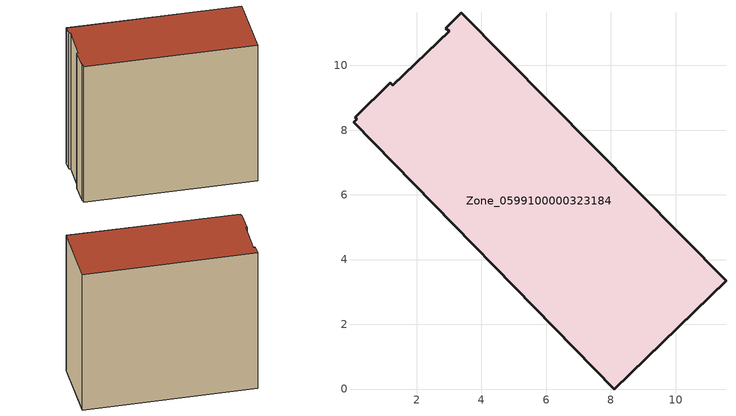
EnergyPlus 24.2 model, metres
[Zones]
Zone_0599100000323184
 floor ground (C_G): 1.26,9.39 3,11.05 2.91,11.15 3.38,11.62 11.56,3.35 8.11,0 0.05,8.24 0.16,8.34 0.11,8.39 1.19,9.46 z1.52
 wall outside (C_F): 11.56,3.35 3.38,11.62 2.91,11.15 3,11.05 1.26,9.39 1.19,9.46 0.11,8.39 0.16,8.34 0.05,8.24 8.11,0 11.56,3.35 z1.52:11.92
 roof outside (C_R): 3,11.05 1.26,9.39 1.19,9.46 0.11,8.39 0.16,8.34 0.05,8.24 8.11,0 11.56,3.35 3.38,11.62 2.91,11.15 z11.92
[BUILDING]
Pand.0599100000323184: North Axis=0; Terrain=City; Loads Convergence Tolerance Value=0.04; Temperature Convergence Tolerance Value=0.4; Solar Distribution=FullExterior; Maximum Number of Warmup Days=25; Minimum Number of Warmup Days=1
[Site:Location]
Rotterdam.The.Hague.AP_ZH_NLD Design_Conditions: Latitude=51.96; Longitude=4.45; Time Zone=1; Elevation=-4.5
[SITE:GROUNDTEMPERATURE:BUILDINGSURFACE]
18, 18, 18, 18, 18, 18, 18, 18, 18, 18, 18, 18
[MATERIAL] Thermal Absorptance=0.9; Solar Absorptance=0.7; Visible Absorptance=0.7
Name | Roughness | Thickness | Conductivity | Density | Specific Heat
G.TI.1946 | MediumSmooth | 0.15 | 1 | 540 | 1210
F.TI.1946 | Rough | 0.3 | 0.857143 | 1920 | 840
R.TI.1946 | MediumRough | 0.2 | 0.1 | 1500 | 1000
[CONSTRUCTION]
C_G: G.TI.1946
C_F: F.TI.1946
C_R: R.TI.1946
[ZONE]
Zone_0599100000323184: Type=1; Multiplier=1; Ceiling Height=Autocalculate; Volume=Autocalculate; Floor Area=autocalculate; Part of Total Floor Area=Yes
[ZONEINFILTRATION:DESIGNFLOWRATE]
Infil_Zone_0599100000323184: Zone or ZoneList or Space or SpaceList=Zone_0599100000323184; Schedule=AlwaysOn; Design Flow Rate Calculation Method=Flow/Area; Flow Rate per Floor Area=0.003; Constant Term Coefficient=1; Temperature Term Coefficient=0; Velocity Term Coefficient=0; Velocity Squared Term Coefficient=0
[HVACTEMPLATE:ZONE:IDEALLOADSAIRSYSTEM]
Zone_0599100000323184: Maximum Heating Supply Air Temperature=50; Minimum Cooling Supply Air Temperature=13; Maximum Heating Supply Air Humidity Ratio=0.0156; Minimum Cooling Supply Air Humidity Ratio=0.0077; Heating Limit=NoLimit; Cooling Limit=NoLimit; Dehumidification Control Type=ConstantSensibleHeatRatio; Cooling Sensible Heat Ratio=0.7; Dehumidification Setpoint=60; Humidification Control Type=None; Humidification Setpoint=30; Outdoor Air Method=None; Outdoor Air Flow Rate per Person=0.00944; Outdoor Air Flow Rate per Zone Floor Area=0; Outdoor Air Flow Rate per Zone=0; Demand Controlled Ventilation Type=None; Outdoor Air Economizer Type=NoEconomizer; Heat Recovery Type=None; Sensible Heat Recovery Effectiveness=0.7; Latent Heat Recovery Effectiveness=0.65
[ZONECONTROL:THERMOSTAT]
ThermostatControl_Zone_0599100000323184: Zone or ZoneList=Zone_0599100000323184; Control Type Schedule=DualSetpointControlType; Control 1=Thermostat_Zone_0599100000323184; Temperature Difference Between Cutout And Setpoint=0
[THERMOSTATSETPOINT:DUALSETPOINT]
Thermostat_Zone_0599100000323184: Heating Setpoint Temperature Schedule=HeatingSetpoint_Zone_0599100000323184; Cooling Setpoint Temperature Schedule=CoolingSetpoint_Zone_0599100000323184
[SCHEDULE:COMPACT]
HeatingSetpoint_Zone_0599100000323184: Through: 12/31, For: AllDays, Until: 24:00, 21
CoolingSetpoint_Zone_0599100000323184: Through: 12/31, For: AllDays, Until: 24:00, 24
DualSetpointControlType: Through: 12/31, For: AllDays, Until: 24:00, 4
AlwaysOn: Through: 12/31, For: AllDays, Until: 24:00, 1
